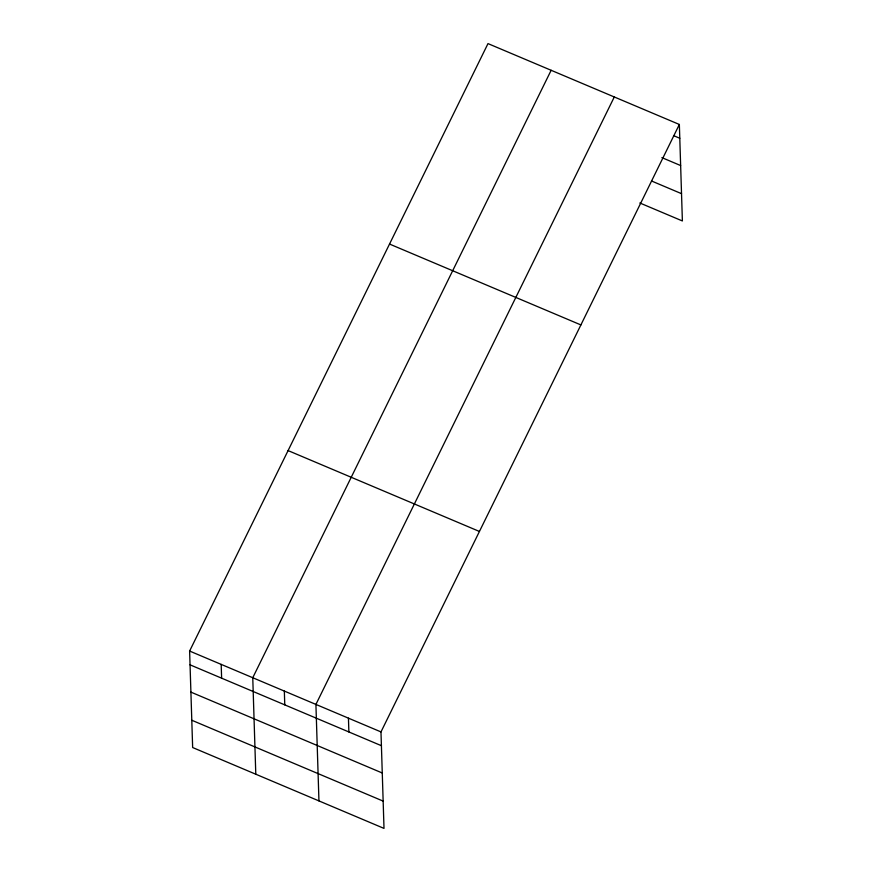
<?xml version="1.0" encoding="UTF-8"?>
<svg xmlns="http://www.w3.org/2000/svg" width="872" height="872" viewBox="0 0 872 872"><rect width="100%" height="100%" fill="white"/><g stroke="black" fill="none" stroke-linecap="round" stroke-linejoin="round"><path stroke-width="1.31" d="M679.353 124.467L380.977 731.913L384.007 828.4L192.647 747.533L189.616 651.046L487.993 43.6L679.353 124.467L682.384 220.954L639.841 202.98M551.148 70.283L252.76 677.729L255.79 774.216M614.291 96.977L315.915 704.423L318.945 800.899M673.533 135.618L679.789 138.256M661.881 157.614L680.64 165.549M651.504 180.973L681.533 193.671M389.533 244.051L580.894 324.929M288.076 450.584L479.437 531.462M189.616 651.046L380.977 731.913M190.052 664.835L381.402 745.702M190.903 692.117L382.263 772.995M191.786 720.239L383.146 801.106M348.44 718.168L348.876 731.957M284.337 691.071L284.773 704.859M221.183 664.388L221.619 678.176"/></g></svg>
